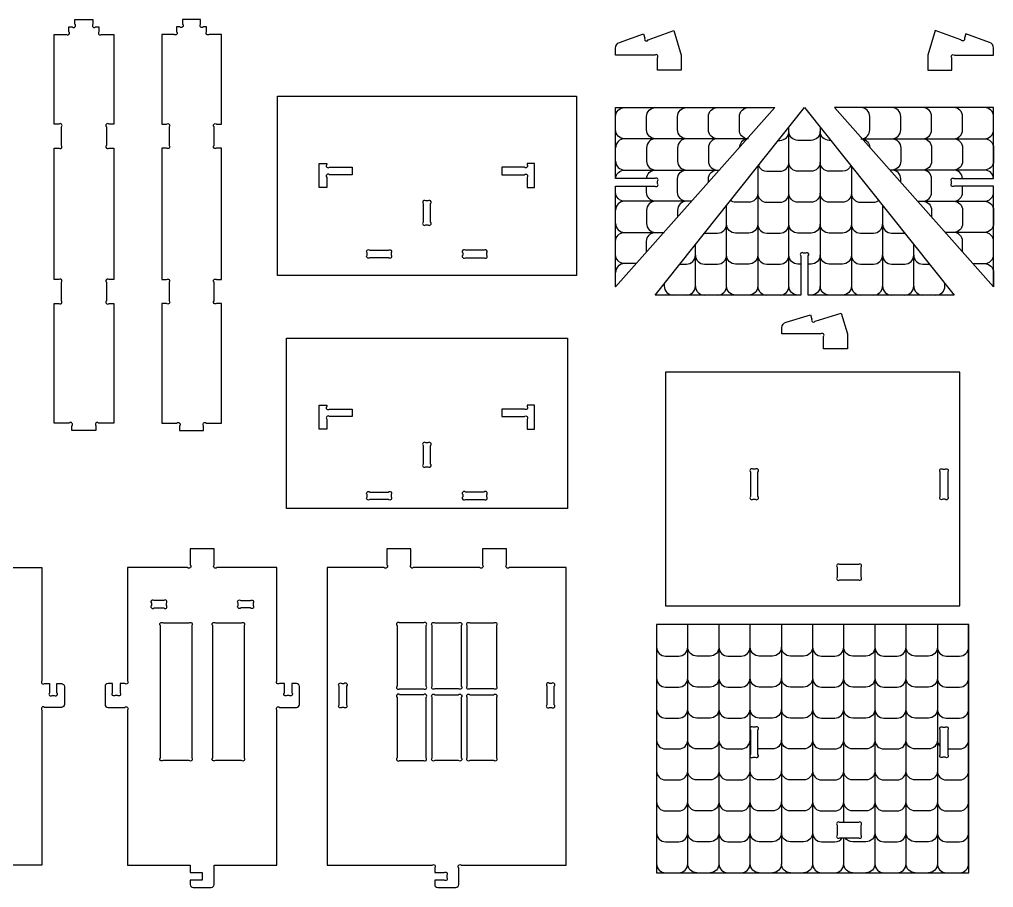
# Model space of a CAD drawing. Extents: x -184 to 976, y 1857 to 2835.
# Drawn here: x 582.3 to 973.3, y 1857 to 2205.5 of the extents above; entities that cross this region are included whole.
import ezdxf

# ---------------------------------------------------------------- set-up
doc = ezdxf.new("R2010")
doc.units = 0
doc.header["$MEASUREMENT"] = 0
doc.layers.add('LAYER1', color=18, linetype='CONTINUOUS')

msp = doc.modelspace()

# ---------------------------------------------------------------- linework, layer by layer
at = {"layer": 'LAYER1'}
for points in [[(620.18, 2163.48), (618.25, 2163.48, 1), (617.18, 2162.42), (617.18, 2154.94, 1), (618.25, 2153.88), (620.18, 2153.88), (620.18, 2101.08), (618.25, 2101.08, 1), (617.18, 2100.02), (617.18, 2092.54, 1), (618.25, 2091.48), (620.18, 2091.48), (620.18, 2043.48), (614.05, 2043.48, 1), (612.98, 2042.42), (612.98, 2040.48), (603.38, 2040.48), (603.38, 2042.42, 1), (602.32, 2043.48), (596.18, 2043.48), (596.18, 2091.48), (598.12, 2091.48, 1), (599.18, 2092.54), (599.18, 2100.02, 1), (598.12, 2101.08), (596.18, 2101.08), (596.18, 2153.88), (598.12, 2153.88, 1), (599.18, 2154.94), (599.18, 2162.42, 1), (598.12, 2163.48), (596.18, 2163.48), (596.18, 2199.48), (601.12, 2199.48, 1), (602.18, 2200.54), (602.18, 2202.48), (603.52, 2202.48, 1), (604.58, 2203.54), (604.58, 2205.48), (611.78, 2205.48), (611.78, 2203.54, 1), (612.85, 2202.48), (614.18, 2202.48), (614.18, 2200.54, 1), (615.25, 2199.48), (620.18, 2199.48)], [(639.4, 2163.48), (641.34, 2163.48, -1), (642.4, 2162.42), (642.4, 2154.94, -1), (641.34, 2153.88), (639.4, 2153.88), (639.4, 2101.08), (641.34, 2101.08, -1), (642.4, 2100.02), (642.4, 2092.54, -1), (641.34, 2091.48), (639.4, 2091.48), (639.4, 2043.48), (645.54, 2043.48, -1), (646.6, 2042.42), (646.6, 2040.48), (656.2, 2040.48), (656.2, 2042.42, -1), (657.26, 2043.48), (663.4, 2043.48), (663.4, 2091.48), (661.46, 2091.48, -1), (660.4, 2092.54), (660.4, 2100.02, -1), (661.46, 2101.08), (663.4, 2101.08), (663.4, 2153.88), (661.46, 2153.88, -1), (660.4, 2154.94), (660.4, 2162.42, -1), (661.46, 2163.48), (663.4, 2163.48), (663.4, 2199.48), (658.46, 2199.48, -1), (657.4, 2200.54), (657.4, 2202.48), (656.06, 2202.48, -1), (655, 2203.54), (655, 2205.48), (647.8, 2205.48), (647.8, 2203.54, -1), (646.74, 2202.48), (645.4, 2202.48), (645.4, 2200.54, -1), (644.34, 2199.48), (639.4, 2199.48)], [(838.39, 2185.19), (838.39, 2190.13, 1), (837.33, 2191.19), (821.63, 2191.19), (821.63, 2194.01, -0.315299), (823.21, 2196.27), (832.8, 2199.76), (833.35, 2197.96, 1), (834.73, 2197.27), (845.01, 2201.01), (847.99, 2191.19), (847.99, 2185.19)], [(956.58, 2185.19), (956.58, 2190.13, -1), (957.64, 2191.19), (973.33, 2191.19), (973.33, 2194.01, 0.315299), (971.75, 2196.27), (962.16, 2199.76), (961.62, 2197.96, -1), (960.24, 2197.27), (949.95, 2201.01), (946.98, 2191.19), (946.98, 2185.19)], [(821.63, 2138.6), (837.37, 2138.6, 1), (838.43, 2139.67), (838.43, 2140.54, 1), (837.37, 2141.6), (821.63, 2141.6), (821.63, 2170.1), (885.48, 2170.1), (821.63, 2098.1)], [(837.48, 2094.87), (897.48, 2170.1), (957.48, 2094.87), (898.98, 2094.87), (898.98, 2110.61, 1), (897.92, 2111.67), (897.05, 2111.67, 1), (895.98, 2110.61), (895.98, 2094.87)], [(973.33, 2138.6), (957.6, 2138.6, -1), (956.53, 2139.67), (956.53, 2140.54, -1), (957.6, 2141.6), (973.33, 2141.6), (973.33, 2170.1), (909.48, 2170.1), (973.33, 2098.1)], [(705.66, 2147.67), (705.66, 2147.24, 1), (706.72, 2146.17), (715.81, 2146.17), (715.81, 2143.17), (706.72, 2143.17, 1), (705.66, 2142.11), (705.66, 2138.07), (702.66, 2138.07), (702.66, 2147.67)], [(786.06, 2147.67), (786.06, 2147.24, -1), (784.99, 2146.17), (775.9, 2146.17), (775.9, 2143.17), (784.99, 2143.17, -1), (786.06, 2142.11), (786.06, 2138.07), (789.06, 2138.07), (789.06, 2147.67)], [(744.36, 2131.57), (744.36, 2124.09, 1), (745.42, 2123.03), (746.29, 2123.03, 1), (747.36, 2124.09), (747.36, 2131.57, 1), (746.29, 2132.63), (745.42, 2132.63, 1)], [(731.46, 2111.81), (731.46, 2110.94, -1), (730.39, 2109.87), (722.92, 2109.87, -1), (721.86, 2110.94), (721.86, 2111.81, -1), (722.92, 2112.87), (730.39, 2112.87, -1)], [(760.26, 2111.81), (760.26, 2110.94, 1), (761.32, 2109.87), (768.79, 2109.87, 1), (769.86, 2110.94), (769.86, 2111.81, 1), (768.79, 2112.87), (761.32, 2112.87, 1)], [(905.11, 2073.27), (905.11, 2078.21, 1), (904.05, 2079.27), (888.35, 2079.27), (888.35, 2081.71, -0.330467), (890.06, 2084.01), (899.84, 2086.97), (900.4, 2085.12, 1), (901.72, 2084.41), (912.19, 2087.58), (914.71, 2079.27), (914.71, 2073.27)], [(705.66, 2050.61), (705.66, 2050.18, 1), (706.72, 2049.11), (715.81, 2049.11), (715.81, 2046.11), (706.72, 2046.11, 1), (705.66, 2045.05), (705.66, 2041.01), (702.66, 2041.01), (702.66, 2050.61)], [(786.06, 2050.61), (786.06, 2050.18, -1), (784.99, 2049.11), (775.9, 2049.11), (775.9, 2046.11), (784.99, 2046.11, -1), (786.06, 2045.05), (786.06, 2041.01), (789.06, 2041.01), (789.06, 2050.61)], [(744.36, 2034.51), (744.36, 2027.03, 1), (745.42, 2025.97), (746.29, 2025.97, 1), (747.36, 2027.03), (747.36, 2034.51, 1), (746.29, 2035.57), (745.42, 2035.57, 1)], [(875.76, 2023.85), (875.76, 2013.98, 1), (876.83, 2012.92), (877.7, 2012.92, 1), (878.76, 2013.98), (878.76, 2023.85, 1), (877.7, 2024.92), (876.83, 2024.92, 1)], [(954.96, 2023.85), (954.96, 2013.98, -1), (953.9, 2012.92), (953.03, 2012.92, -1), (951.96, 2013.98), (951.96, 2023.85, -1), (953.03, 2024.92), (953.9, 2024.92, -1)], [(722.92, 2015.81), (730.39, 2015.81, -1), (731.46, 2014.75), (731.46, 2013.88, -1), (730.39, 2012.81), (722.92, 2012.81, -1), (721.86, 2013.88), (721.86, 2014.75, -1)], [(760.26, 2014.75), (760.26, 2013.88, 1), (761.32, 2012.81), (768.79, 2012.81, 1), (769.86, 2013.88), (769.86, 2014.75, 1), (768.79, 2015.81), (761.32, 2015.81, 1)], [(691.68, 1938.95), (691.68, 1935.21, -1), (690.61, 1934.15), (689.74, 1934.15, -1), (688.68, 1935.21), (688.68, 1938.95), (686.74, 1938.95, -1), (685.68, 1940.01), (685.68, 1985.45), (661.54, 1985.45, -1), (660.48, 1986.51), (660.48, 1992.95), (650.88, 1992.95), (650.88, 1986.51, -1), (649.81, 1985.45), (625.68, 1985.45), (625.68, 1940.01, -1), (624.61, 1938.95), (622.68, 1938.95), (622.68, 1935.21, -1), (621.61, 1934.15), (620.74, 1934.15, -1), (619.68, 1935.21), (619.68, 1938.95), (617.88, 1938.95, 0.414214), (616.68, 1937.75), (616.68, 1930.55, 0.414214), (617.88, 1929.35), (624.61, 1929.35, -1), (625.68, 1928.29), (625.68, 1866.05), (650.88, 1866.05), (650.88, 1863.05), (655.68, 1863.05), (655.68, 1860.05), (650.88, 1860.05), (650.88, 1858.25, 0.414214), (652.08, 1857.05), (659.28, 1857.05, 0.414214), (660.48, 1858.25), (660.48, 1866.05), (685.68, 1866.05), (685.68, 1928.29, -1), (686.74, 1929.35), (693.48, 1929.35, 0.414214), (694.68, 1930.55), (694.68, 1937.75, 0.414214), (693.48, 1938.95)], [(768.22, 1992.95), (768.22, 1986.51, -1), (767.15, 1985.45), (740.48, 1985.45, -1), (739.42, 1986.51), (739.42, 1992.95), (729.82, 1992.95), (729.82, 1986.51, -1), (728.75, 1985.45), (705.82, 1985.45), (705.82, 1866.05), (747.95, 1866.05, -1), (749.02, 1864.99), (749.02, 1863.05), (752.75, 1863.05, -1), (753.82, 1861.99), (753.82, 1861.11, -1), (752.75, 1860.05), (749.02, 1860.05), (749.02, 1858.25, 0.414214), (750.22, 1857.05), (757.42, 1857.05, 0.414214), (758.62, 1858.25), (758.62, 1864.99, -1), (759.68, 1866.05), (801.82, 1866.05), (801.82, 1985.45), (778.88, 1985.45, -1), (777.82, 1986.51), (777.82, 1992.95)], [(911.63, 1980.57), (919.1, 1980.57, 1), (920.16, 1981.64), (920.16, 1985.61, 1), (919.1, 1986.67), (911.63, 1986.67, 1), (910.56, 1985.61), (910.56, 1981.64, 1)], [(636.34, 1969.25), (640.21, 1969.25, 1), (641.28, 1970.31), (641.28, 1971.19, 1), (640.21, 1972.25), (636.34, 1972.25, 1), (635.28, 1971.19), (635.28, 1970.31, 1)], [(671.14, 1972.25), (675.01, 1972.25, -1), (676.08, 1971.19), (676.08, 1970.31, -1), (675.01, 1969.25), (671.14, 1969.25, -1), (670.08, 1970.31), (670.08, 1971.19, -1)], [(638.88, 1909.11), (638.88, 1962.19, -1), (639.94, 1963.25), (650.41, 1963.25, -1), (651.48, 1962.19), (651.48, 1909.11, -1), (650.41, 1908.05), (639.94, 1908.05, -1)], [(659.88, 1909.11), (659.88, 1962.19, -1), (660.94, 1963.25), (671.41, 1963.25, -1), (672.48, 1962.19), (672.48, 1909.11, -1), (671.41, 1908.05), (660.94, 1908.05, -1)], [(733.87, 1962.19), (733.87, 1937.91, 1), (734.93, 1936.85), (744.5, 1936.85, 1), (745.57, 1937.91), (745.57, 1962.19, 1), (744.5, 1963.25), (734.93, 1963.25, 1)], [(749.03, 1963.25), (758.6, 1963.25, -1), (759.67, 1962.19), (759.67, 1937.91, -1), (758.6, 1936.85), (749.03, 1936.85, -1), (747.97, 1937.91), (747.97, 1962.19, -1)], [(762.07, 1937.91), (762.07, 1962.19, -1), (763.13, 1963.25), (772.7, 1963.25, -1), (773.77, 1962.19), (773.77, 1937.91, -1), (772.7, 1936.85), (763.13, 1936.85, -1)], [(713.62, 1937.89), (713.62, 1930.41, -1), (712.55, 1929.35), (711.68, 1929.35, -1), (710.62, 1930.41), (710.62, 1937.89, -1), (711.68, 1938.95), (712.55, 1938.95, -1)], [(794.02, 1937.89), (794.02, 1930.41, 1), (795.08, 1929.35), (795.95, 1929.35, 1), (797.02, 1930.41), (797.02, 1937.89, 1), (795.95, 1938.95), (795.08, 1938.95, 1)], [(733.87, 1933.39), (733.87, 1909.11, 1), (734.93, 1908.05), (744.5, 1908.05, 1), (745.57, 1909.11), (745.57, 1933.39, 1), (744.5, 1934.45), (734.93, 1934.45, 1)], [(749.03, 1934.45), (758.6, 1934.45, -1), (759.67, 1933.39), (759.67, 1909.11, -1), (758.6, 1908.05), (749.03, 1908.05, -1), (747.97, 1909.11), (747.97, 1933.39, -1)], [(773.77, 1933.39), (773.77, 1909.11, -1), (772.7, 1908.05), (763.13, 1908.05, -1), (762.07, 1909.11), (762.07, 1933.39, -1), (763.13, 1934.45), (772.7, 1934.45, -1)], [(875.76, 1920.31), (875.76, 1910.44, 1), (876.83, 1909.37), (877.7, 1909.37, 1), (878.76, 1910.44), (878.76, 1920.31, 1), (877.7, 1921.37), (876.83, 1921.37, 1)], [(954.96, 1920.31), (954.96, 1910.44, -1), (953.9, 1909.37), (953.03, 1909.37, -1), (951.96, 1910.44), (951.96, 1920.31, -1), (953.03, 1921.37), (953.9, 1921.37, -1)], [(911.63, 1877.03), (919.1, 1877.03, 1), (920.16, 1878.09), (920.16, 1882.07, 1), (919.1, 1883.13), (911.63, 1883.13, 1), (910.56, 1882.07), (910.56, 1878.09, 1)]]:
    msp.add_lwpolyline(points, format="xyb", close=True, dxfattribs=at)
for points in [[(685.86, 2174.67), (805.86, 2174.67), (805.86, 2102.67), (685.86, 2102.67)], [(689.46, 2077.61), (802.26, 2077.61), (802.26, 2009.21), (689.46, 2009.21)], [(959.76, 2063.96), (841.67, 2063.96), (841.67, 1970.12), (959.76, 1970.12)], [(838.07, 1862.98), (963.36, 1862.98), (963.36, 1962.58), (838.07, 1962.58)]]:
    msp.add_lwpolyline(points, close=True, dxfattribs=at)
for points in [[(821.63, 2166.5, -0.414214), (825.23, 2170.1)], [(837.65, 2157.58, -0.414214), (834.05, 2161.18), (834.05, 2166.5, -0.414214), (837.65, 2170.1)], [(850.07, 2157.58, -0.414214), (846.47, 2161.18), (846.47, 2166.5, -0.414214), (850.07, 2170.1)], [(862.49, 2157.58, -0.414214), (858.89, 2161.18), (858.89, 2166.5, -0.414214), (862.49, 2170.1)], [(874.41, 2157.62, -0.373636), (871.31, 2161.18), (871.31, 2166.5, -0.414214), (874.91, 2170.1)], [(920.56, 2157.62, 0.373636), (923.65, 2161.18), (923.65, 2166.5, 0.414214), (920.05, 2170.1)], [(932.47, 2157.58, 0.414214), (936.07, 2161.18), (936.07, 2166.5, 0.414214), (932.47, 2170.1)], [(944.89, 2157.58, 0.414214), (948.49, 2161.18), (948.49, 2166.5, 0.414214), (944.89, 2170.1)], [(957.31, 2157.58), (969.73, 2157.58, 0.414214), (973.33, 2161.18), (973.33, 2166.5, 0.414214), (969.73, 2170.1), (957.31, 2170.1)], [(957.31, 2157.58, 0.414214), (960.91, 2161.18), (960.91, 2166.5, 0.414214), (957.31, 2170.1)], [(874.91, 2157.58), (825.23, 2157.58, -0.414214), (821.63, 2161.18)], [(887.01, 2156.97), (887.62, 2156.97, 0.414214), (891.22, 2160.57)], [(894.82, 2094.87, -0.414214), (891.22, 2098.47), (891.22, 2162.25)], [(903.74, 2160.57, -0.414214), (900.14, 2156.97), (894.82, 2156.97, -0.414214), (891.22, 2160.57)], [(903.74, 2162.25), (903.74, 2098.47, -0.414214), (900.14, 2094.87)], [(907.96, 2156.97), (907.34, 2156.97, -0.414214), (903.74, 2160.57)], [(825.23, 2157.58, 0.414214), (821.63, 2153.98)], [(837.65, 2157.58, 0.414214), (834.05, 2153.98), (834.05, 2148.66, 0.414214), (837.65, 2145.06)], [(850.07, 2157.58, 0.414214), (846.47, 2153.98), (846.47, 2148.66, 0.414214), (850.07, 2145.06)], [(862.49, 2157.58, 0.414214), (858.89, 2153.98), (858.89, 2148.66, 0.414214), (862.49, 2145.06)], [(874.34, 2157.53, 0.356207), (871.32, 2154.13)], [(920.63, 2157.53, -0.356207), (923.65, 2154.13)], [(932.47, 2157.58, -0.414214), (936.07, 2153.98), (936.07, 2148.66, -0.414214), (932.47, 2145.06)], [(944.89, 2157.58, -0.414214), (948.49, 2153.98), (948.49, 2148.66, -0.414214), (944.89, 2145.06)], [(957.31, 2157.58), (969.73, 2157.58, -0.414214), (973.33, 2153.98), (973.33, 2148.66, -0.414214), (969.73, 2145.06), (957.31, 2145.06)], [(957.31, 2157.58, -0.414214), (960.91, 2153.98), (960.91, 2148.66, -0.414214), (957.31, 2145.06)], [(821.63, 2148.66, 0.414214), (825.23, 2145.06)], [(878.94, 2146.85, 0.309756), (882.3, 2144.55), (887.62, 2144.55, 0.414214), (891.22, 2148.15)], [(903.74, 2148.15, -0.414214), (900.14, 2144.55), (894.82, 2144.55, -0.414214), (891.22, 2148.15)], [(916.03, 2146.85, -0.309756), (912.67, 2144.55), (907.34, 2144.55, -0.414214), (903.74, 2148.15)], [(821.64, 2141.6, -0.402258), (825.23, 2145.06), (863.27, 2145.06)], [(834.06, 2141.6, -0.402258), (837.65, 2145.06)], [(850.07, 2132.53, -0.414214), (846.47, 2136.13), (846.47, 2141.46, -0.414214), (850.07, 2145.06)], [(858.89, 2140.12), (858.89, 2141.46, -0.414214), (862.49, 2145.06)], [(878.7, 2146.55), (878.7, 2098.47, -0.414214), (875.1, 2094.87)], [(916.27, 2146.55), (916.27, 2098.47, 0.414214), (919.87, 2094.87)], [(936.07, 2140.12), (936.07, 2141.46, 0.414214), (932.47, 2145.06)], [(944.89, 2132.53, 0.414214), (948.49, 2136.13), (948.49, 2141.46, 0.414214), (944.89, 2145.06)], [(973.33, 2141.6, 0.402258), (969.73, 2145.06), (957.31, 2145.06)], [(960.91, 2141.6, 0.402258), (957.31, 2145.06)], [(852.16, 2132.53), (825.23, 2132.53, -0.414214), (821.63, 2136.13)], [(837.65, 2132.53, -0.414214), (834.05, 2136.13), (834.05, 2138.6)], [(878.7, 2135.73, -0.414214), (875.1, 2132.13), (869.77, 2132.13, -0.153351), (867.72, 2132.78)], [(878.7, 2135.73, 0.414214), (882.3, 2132.13), (887.62, 2132.13, 0.414214), (891.22, 2135.73)], [(903.74, 2135.73, -0.414214), (900.14, 2132.13), (894.82, 2132.13, -0.414214), (891.22, 2135.73)], [(916.27, 2135.73, -0.414214), (912.67, 2132.13), (907.34, 2132.13, -0.414214), (903.74, 2135.73)], [(916.27, 2135.73, 0.414214), (919.87, 2132.13), (925.19, 2132.13, 0.153351), (927.25, 2132.78)], [(957.31, 2132.53), (969.73, 2132.53, 0.414214), (973.33, 2136.13), (973.33, 2138.6)], [(957.31, 2132.53, 0.414214), (960.91, 2136.13), (960.91, 2138.6)], [(825.23, 2132.53, 0.414214), (821.63, 2128.93)], [(837.65, 2132.53, 0.414214), (834.05, 2128.93), (834.05, 2123.61, 0.414214), (837.65, 2120.01)], [(850.07, 2132.53, 0.414214), (846.47, 2128.93), (846.47, 2126.12)], [(944.89, 2132.53, -0.414214), (948.49, 2128.93), (948.49, 2126.12)], [(957.31, 2132.53), (969.73, 2132.53, -0.414214), (973.33, 2128.93), (973.33, 2123.61, -0.414214), (969.73, 2120.01), (957.31, 2120.01)], [(957.31, 2132.53, -0.414214), (960.91, 2128.93), (960.91, 2123.61, -0.414214), (957.31, 2120.01)], [(869.77, 2094.87, -0.414214), (866.17, 2098.47), (866.17, 2130.85)], [(928.79, 2130.85), (928.79, 2098.47, 0.414214), (932.39, 2094.87)], [(821.63, 2123.61, 0.414214), (825.23, 2120.01), (841.06, 2120.01)], [(857.29, 2119.71), (862.57, 2119.71, 0.414214), (866.17, 2123.31)], [(878.7, 2123.31, -0.414214), (875.1, 2119.71), (869.77, 2119.71, -0.414214), (866.17, 2123.31)], [(878.7, 2123.31, 0.414214), (882.3, 2119.71), (887.62, 2119.71, 0.414214), (891.22, 2123.31)], [(903.74, 2123.31, -0.414214), (900.14, 2119.71), (894.82, 2119.71, -0.414214), (891.22, 2123.31)], [(916.27, 2123.31, -0.414214), (912.67, 2119.71), (907.34, 2119.71, -0.414214), (903.74, 2123.31)], [(916.27, 2123.31, 0.414214), (919.87, 2119.71), (925.19, 2119.71, 0.414214), (928.79, 2123.31)], [(928.79, 2123.31, 0.414214), (932.39, 2119.71), (937.67, 2119.71)], [(821.63, 2116.41, -0.414214), (825.23, 2120.01)], [(834.05, 2112.11), (834.05, 2116.41, -0.414214), (837.65, 2120.01)], [(960.91, 2112.11), (960.91, 2116.41, 0.414214), (957.31, 2120.01), (953.91, 2120.01)], [(965.01, 2107.49), (969.73, 2107.49, 0.414214), (973.33, 2111.09), (973.33, 2116.41, 0.414214), (969.73, 2120.01), (957.31, 2120.01)], [(850.05, 2094.87, 0.414214), (853.65, 2098.47), (853.65, 2115.14)], [(937.72, 2094.87, 0.414214), (941.32, 2098.47), (941.32, 2115.14)], [(825.23, 2107.49, -0.414214), (821.63, 2111.09)], [(847.39, 2107.29), (850.05, 2107.29, 0.414214), (853.65, 2110.89)], [(853.65, 2110.89, 0.414214), (857.25, 2107.29), (862.57, 2107.29, 0.414214), (866.17, 2110.89)], [(878.7, 2110.89, -0.414214), (875.1, 2107.29), (869.77, 2107.29, -0.414214), (866.17, 2110.89)], [(878.7, 2110.89, 0.414214), (882.3, 2107.29), (887.62, 2107.29, 0.414214), (891.22, 2110.89)], [(895.98, 2107.29), (894.82, 2107.29, -0.414214), (891.22, 2110.89)], [(903.74, 2110.89, -0.414214), (900.14, 2107.29), (898.98, 2107.29)], [(916.27, 2110.89, -0.414214), (912.67, 2107.29), (907.34, 2107.29, -0.414214), (903.74, 2110.89)], [(916.27, 2110.89, 0.414214), (919.87, 2107.29), (925.19, 2107.29, 0.414214), (928.79, 2110.89)], [(928.79, 2110.89, 0.414214), (932.39, 2107.29), (937.72, 2107.29, 0.414214), (941.32, 2110.89)], [(941.32, 2110.89, 0.414214), (944.92, 2107.29), (947.58, 2107.29)], [(829.95, 2107.49), (825.23, 2107.49, 0.414214), (821.63, 2103.89)], [(965.01, 2107.49), (969.73, 2107.49, -0.414214), (973.33, 2103.89), (973.33, 2098.56, -0.029842), (973.31, 2098.13)], [(821.63, 2098.56, 0.029842), (821.66, 2098.13)], [(841.13, 2099.44), (841.13, 2098.47, 0.414214), (844.73, 2094.87)], [(853.65, 2098.47, 0.414214), (857.25, 2094.87)], [(862.57, 2094.87, 0.414214), (866.17, 2098.47)], [(878.7, 2098.47, 0.414214), (882.3, 2094.87)], [(887.62, 2094.87, 0.414214), (891.22, 2098.47)], [(907.34, 2094.87, -0.414214), (903.74, 2098.47)], [(916.27, 2098.47, -0.414214), (912.67, 2094.87)], [(925.19, 2094.87, 0.414214), (928.79, 2098.47)], [(941.32, 2098.47, 0.414214), (944.92, 2094.87)], [(950.24, 2094.87, 0.414214), (953.84, 2098.47), (953.84, 2099.44)], [(567.19, 1985.45), (591.33, 1985.45), (591.33, 1940.01, 1), (592.39, 1938.95), (594.33, 1938.95), (594.33, 1935.21, 1), (595.39, 1934.15), (596.26, 1934.15, 1), (597.33, 1935.21), (597.33, 1938.95), (599.13, 1938.95, -0.414214), (600.33, 1937.75), (600.33, 1930.55, -0.414214), (599.13, 1929.35), (592.39, 1929.35, 1), (591.33, 1928.29), (591.33, 1866.05), (567.19, 1866.05, 1)], [(863.12, 1928.68, -0.414214), (859.52, 1925.08), (854.2, 1925.08, -0.414214), (850.6, 1928.68), (850.6, 1962.58)], [(863.12, 1962.58), (863.12, 1928.68, 0.414214), (866.72, 1925.08), (872.04, 1925.08, 0.414214), (875.64, 1928.68), (875.64, 1962.58)], [(888.17, 1962.58), (888.17, 1928.68, -0.414214), (884.57, 1925.08), (879.24, 1925.08, -0.414214), (875.64, 1928.68)], [(900.69, 1962.58), (900.69, 1928.68, -0.414214), (897.09, 1925.08), (891.77, 1925.08, -0.414214), (888.17, 1928.68)], [(925.74, 1928.68, -0.414214), (922.14, 1925.08), (916.81, 1925.08, -0.414214), (913.21, 1928.68), (913.21, 1962.58)], [(925.74, 1962.58), (925.74, 1928.68, 0.414214), (929.34, 1925.08), (934.66, 1925.08, 0.414214), (938.26, 1928.68), (938.26, 1962.58)], [(950.79, 1962.58), (950.79, 1928.68, -0.414214), (947.19, 1925.08), (941.86, 1925.08, -0.414214), (938.26, 1928.68)], [(950.79, 1928.68, 0.414214), (954.39, 1925.08), (959.71, 1925.08, 0.414214), (963.31, 1928.68), (963.31, 1962.58)], [(838.07, 1953.52, 0.414214), (841.67, 1949.92), (847, 1949.92, 0.414214), (850.6, 1953.52)], [(863.12, 1953.52, -0.414214), (859.52, 1949.92), (854.2, 1949.92, -0.414214), (850.6, 1953.52)], [(863.12, 1953.52, 0.414214), (866.72, 1949.92), (872.04, 1949.92, 0.414214), (875.64, 1953.52)], [(888.17, 1953.52, -0.414214), (884.57, 1949.92), (879.24, 1949.92, -0.414214), (875.64, 1953.52)], [(900.69, 1953.52, -0.414214), (897.09, 1949.92), (891.77, 1949.92, -0.414214), (888.17, 1953.52)], [(900.69, 1953.52, 0.414214), (904.29, 1949.92), (909.61, 1949.92, 0.414214), (913.21, 1953.52)], [(925.74, 1953.52, -0.414214), (922.14, 1949.92), (916.81, 1949.92, -0.414214), (913.21, 1953.52)], [(925.74, 1953.52, 0.414214), (929.34, 1949.92), (934.66, 1949.92, 0.414214), (938.26, 1953.52)], [(950.79, 1953.52, -0.414214), (947.19, 1949.92), (941.86, 1949.92, -0.414214), (938.26, 1953.52)], [(950.79, 1953.52, 0.414214), (954.39, 1949.92), (959.71, 1949.92, 0.414214), (963.31, 1953.52)], [(838.07, 1941.1, 0.414214), (841.67, 1937.5), (847, 1937.5, 0.414214), (850.6, 1941.1)], [(863.12, 1941.1, -0.414214), (859.52, 1937.5), (854.2, 1937.5, -0.414214), (850.6, 1941.1)], [(863.12, 1941.1, 0.414214), (866.72, 1937.5), (872.04, 1937.5, 0.414214), (875.64, 1941.1)], [(888.17, 1941.1, -0.414214), (884.57, 1937.5), (879.24, 1937.5, -0.414214), (875.64, 1941.1)], [(900.69, 1941.1, -0.414214), (897.09, 1937.5), (891.77, 1937.5, -0.414214), (888.17, 1941.1)], [(900.69, 1941.1, 0.414214), (904.29, 1937.5), (909.61, 1937.5, 0.414214), (913.21, 1941.1)], [(925.74, 1941.1, -0.414214), (922.14, 1937.5), (916.81, 1937.5, -0.414214), (913.21, 1941.1)], [(925.74, 1941.1, 0.414214), (929.34, 1937.5), (934.66, 1937.5, 0.414214), (938.26, 1941.1)], [(950.79, 1941.1, -0.414214), (947.19, 1937.5), (941.86, 1937.5, -0.414214), (938.26, 1941.1)], [(950.79, 1941.1, 0.414214), (954.39, 1937.5), (959.71, 1937.5, 0.414214), (963.31, 1941.1)], [(838.07, 1928.68, 0.414214), (841.67, 1925.08), (847, 1925.08, 0.414214), (850.6, 1928.68)], [(847, 1862.98, 0.414214), (850.6, 1866.58), (850.6, 1928.6)], [(863.12, 1928.6), (863.12, 1866.58, 0.414214), (866.72, 1862.98)], [(872.04, 1862.98, 0.414214), (875.64, 1866.58), (875.64, 1928.6)], [(888.17, 1928.6), (888.17, 1866.58, -0.414214), (884.57, 1862.98)], [(900.69, 1928.68, 0.414214), (904.29, 1925.08), (909.61, 1925.08, 0.414214), (913.21, 1928.68)], [(900.69, 1928.6), (900.69, 1866.58, 0.414214), (904.29, 1862.98)], [(925.74, 1928.6), (925.74, 1866.58, 0.414214), (929.34, 1862.98)], [(941.86, 1862.98, -0.414214), (938.26, 1866.58), (938.26, 1928.6)], [(950.79, 1928.6), (950.79, 1866.58, -0.414214), (947.19, 1862.98)], [(959.71, 1862.98, 0.414214), (963.31, 1866.58), (963.31, 1928.6)], [(838.07, 1916.26, 0.414214), (841.67, 1912.66), (847, 1912.66, 0.414214), (850.6, 1916.26)], [(863.12, 1916.26, -0.414214), (859.52, 1912.66), (854.2, 1912.66, -0.414214), (850.6, 1916.26)], [(863.12, 1916.26, 0.414214), (866.72, 1912.66), (872.04, 1912.66, 0.414214), (875.64, 1916.26)], [(875.76, 1915.34, -0.064722), (875.64, 1916.26)], [(888.17, 1916.26, -0.414214), (884.57, 1912.66), (879.24, 1912.66, -0.033471), (878.76, 1912.69)], [(900.69, 1916.26, -0.414214), (897.09, 1912.66), (891.77, 1912.66, -0.414214), (888.17, 1916.26)], [(900.69, 1916.26, 0.414214), (904.29, 1912.66), (909.61, 1912.66, 0.414214), (913.21, 1916.26)], [(925.74, 1916.26, -0.414214), (922.14, 1912.66), (916.81, 1912.66, -0.414214), (913.21, 1916.26)], [(925.74, 1916.26, 0.414214), (929.34, 1912.66), (934.66, 1912.66, 0.414214), (938.26, 1916.26)], [(950.79, 1916.26, -0.414214), (947.19, 1912.66), (941.86, 1912.66, -0.414214), (938.26, 1916.26)], [(950.79, 1916.26, 0.211181), (951.96, 1913.6)], [(954.96, 1912.66), (959.71, 1912.66, 0.414214), (963.31, 1916.26)], [(838.07, 1903.84, 0.414214), (841.67, 1900.24), (847, 1900.24, 0.414214), (850.6, 1903.84)], [(863.12, 1903.84, -0.414214), (859.52, 1900.24), (854.2, 1900.24, -0.414214), (850.6, 1903.84)], [(863.12, 1903.84, 0.414214), (866.72, 1900.24), (872.04, 1900.24, 0.414214), (875.64, 1903.84)], [(888.17, 1903.84, -0.414214), (884.57, 1900.24), (879.24, 1900.24, -0.414214), (875.64, 1903.84)], [(900.69, 1903.84, -0.414214), (897.09, 1900.24), (891.77, 1900.24, -0.414214), (888.17, 1903.84)], [(900.69, 1903.84, 0.414214), (904.29, 1900.24), (909.61, 1900.24, 0.414214), (913.21, 1903.84)], [(925.74, 1903.84, -0.414214), (922.14, 1900.24), (916.81, 1900.24, -0.414214), (913.21, 1903.84)], [(925.74, 1903.84, 0.414214), (929.34, 1900.24), (934.66, 1900.24, 0.414214), (938.26, 1903.84)], [(950.79, 1903.84, -0.414214), (947.19, 1900.24), (941.86, 1900.24, -0.414214), (938.26, 1903.84)], [(950.79, 1903.84, 0.414214), (954.39, 1900.24), (959.71, 1900.24, 0.414214), (963.31, 1903.84)], [(838.07, 1891.42, 0.414214), (841.67, 1887.82), (847, 1887.82, 0.414214), (850.6, 1891.42)], [(863.12, 1891.42, -0.414214), (859.52, 1887.82), (854.2, 1887.82, -0.414214), (850.6, 1891.42)], [(863.12, 1891.42, 0.414214), (866.72, 1887.82), (872.04, 1887.82, 0.414214), (875.64, 1891.42)], [(888.17, 1891.42, -0.414214), (884.57, 1887.82), (879.24, 1887.82, -0.414214), (875.64, 1891.42)], [(900.69, 1891.42, -0.414214), (897.09, 1887.82), (891.77, 1887.82, -0.414214), (888.17, 1891.42)], [(900.69, 1891.42, 0.414214), (904.29, 1887.82), (909.61, 1887.82, 0.414214), (913.21, 1891.42)], [(925.74, 1891.42, -0.414214), (922.14, 1887.82), (916.81, 1887.82, -0.414214), (913.21, 1891.42)], [(925.74, 1891.42, 0.414214), (929.34, 1887.82), (934.66, 1887.82, 0.414214), (938.26, 1891.42)], [(950.79, 1891.42, -0.414214), (947.19, 1887.82), (941.86, 1887.82, -0.414214), (938.26, 1891.42)], [(950.79, 1891.42, 0.414214), (954.39, 1887.82), (959.71, 1887.82, 0.414214), (963.31, 1891.42)], [(838.07, 1879, 0.414214), (841.67, 1875.4), (847, 1875.4, 0.414214), (850.6, 1879)], [(863.12, 1879, -0.414214), (859.52, 1875.4), (854.2, 1875.4, -0.414214), (850.6, 1879)], [(863.12, 1879, 0.414214), (866.72, 1875.4), (872.04, 1875.4, 0.414214), (875.64, 1879)], [(888.17, 1879, -0.414214), (884.57, 1875.4), (879.24, 1875.4, -0.414214), (875.64, 1879)], [(900.69, 1879, -0.414214), (897.09, 1875.4), (891.77, 1875.4, -0.414214), (888.17, 1879)], [(900.69, 1879, 0.414214), (904.29, 1875.4), (909.61, 1875.4, 0.253048), (912.63, 1877.03)], [(916.81, 1862.98, -0.414214), (913.21, 1866.58), (913.21, 1877.03)], [(925.74, 1879, -0.414214), (922.14, 1875.4), (916.81, 1875.4, -0.253048), (913.8, 1877.03)], [(925.74, 1879, 0.414214), (929.34, 1875.4), (934.66, 1875.4, 0.414214), (938.26, 1879)], [(950.79, 1879, -0.414214), (947.19, 1875.4), (941.86, 1875.4, -0.414214), (938.26, 1879)], [(950.79, 1879, 0.414214), (954.39, 1875.4), (959.71, 1875.4, 0.414214), (963.31, 1879)], [(838.07, 1866.58, 0.414214), (841.67, 1862.98)], [(854.2, 1862.98, -0.414214), (850.6, 1866.58)], [(863.12, 1866.58, -0.414214), (859.52, 1862.98)], [(879.24, 1862.98, -0.414214), (875.64, 1866.58)], [(891.77, 1862.98, -0.414214), (888.17, 1866.58)], [(900.69, 1866.58, -0.414214), (897.09, 1862.98)], [(909.61, 1862.98, 0.414214), (913.21, 1866.58)], [(925.74, 1866.58, -0.414214), (922.14, 1862.98)], [(934.66, 1862.98, 0.414214), (938.26, 1866.58)], [(950.79, 1866.58, 0.414214), (954.39, 1862.98)]]:
    msp.add_lwpolyline(points, format="xyb", dxfattribs=at)
for points in [[(957.31, 2170.1), (909.48, 2170.1)], [(920.05, 2157.58), (957.31, 2157.58)], [(957.31, 2145.06), (931.7, 2145.06)], [(942.8, 2132.53), (957.31, 2132.53)], [(913.21, 1883.13), (913.21, 1928.6)]]:
    msp.add_lwpolyline(points, dxfattribs=at)

doc.saveas('drawing.dxf')
